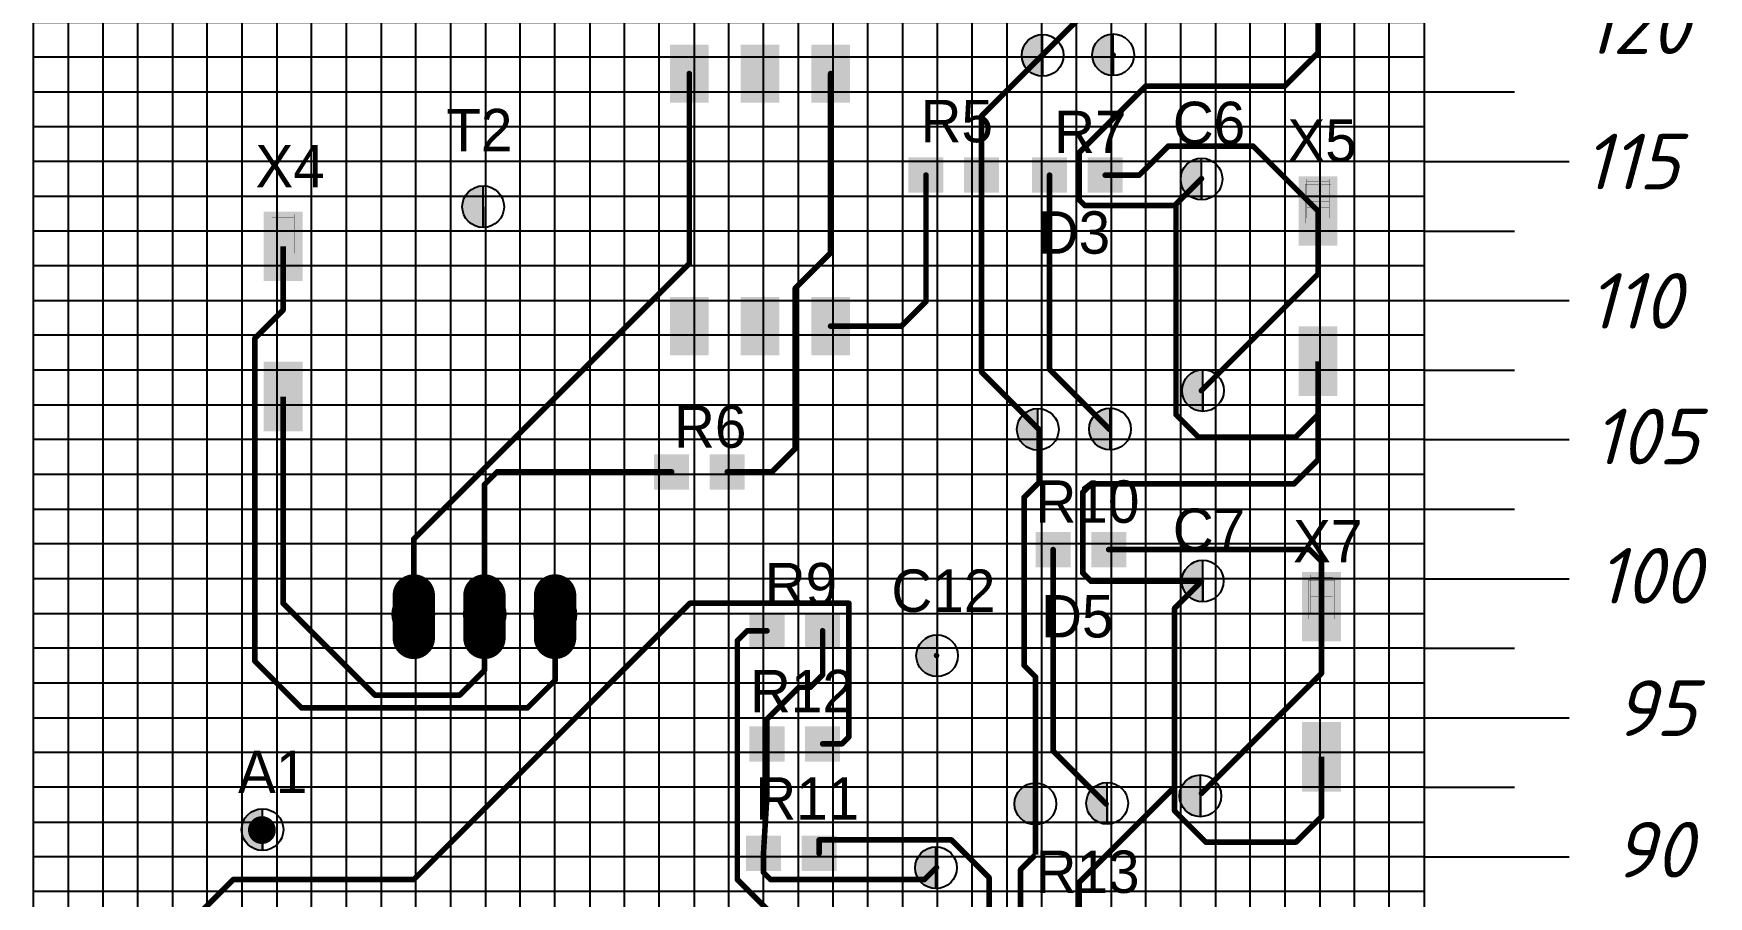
# Model space of a CAD drawing. Header units: millimetres. Extents: x 40 to 3761, y -469 to 920.
# Drawn here: x 356 to 416.2, y 164 to 195.1 of the extents above; entities that cross this region are included whole.
import ezdxf

# ---------------------------------------------------------------- set-up
doc = ezdxf.new("R2010")
doc.units = ezdxf.units.MM
for name, color, linetype in [('BottomLayer', 5, 'Continuous'), ('Mechanical4', 56, 'Continuous'), ('PDF _Текст', 7, 'Continuous'), ('TopLayer', 1, 'Continuous'), ('TopOverlay', 2, 'Continuous'), ('TopPaste', 8, 'Continuous'), ('Слой1', 7, 'Continuous')]:
    doc.layers.add(name, color=color, linetype=linetype)
doc.styles.add('PDF ISOCPEUR Italic', font='isocpeui.ttf')

# ---------------------------------------------------------------- blocks, each defined once
blk = doc.blocks.new('*U11')
for p, q in [((-1.25, -75), (-1.25, 75)), ((0, -75), (0, 75)), ((1.25, 75), (1.25, -75))]:
    blk.add_line(p, q)
blk = doc.blocks.new('*U12')
at = {"color": 0, "linetype": 'ByBlock', "lineweight": -2, "transparency": 16777216}
for p in [(0, 0), (3.75, 0), (7.5, 0), (11.25, 0), (15, 0), (18.75, 0), (22.5, 0), (26.25, 0), (30, 0), (33.75, 0), (37.5, 0), (41.25, 0), (45, 0)]:
    blk.add_blockref('*U11', p, dxfattribs=at)
blk = doc.blocks.new('*U13')
for p, q in [((-25, 1.25), (25, 1.25)), ((-25, 0), (25, 0)), ((25, -1.25), (-25, -1.25))]:
    blk.add_line(p, q)
blk = doc.blocks.new('*U14')
at = {"color": 0, "linetype": 'ByBlock', "lineweight": -2, "transparency": 16777216}
for p in [(0, -30), (0, -33.75), (0, -37.5), (0, -41.25), (0, -45), (0, -48.75), (0, -52.5), (0, -56.25), (0, -60)]:
    blk.add_blockref('*U13', p, dxfattribs=at)
blk = doc.blocks.new('*U17')
blk.add_line((0, 0.984), (0, -0.984))
blk = doc.blocks.new('*U18')
at = {"color": 0, "linetype": 'ByBlock', "lineweight": -2, "transparency": 16777216}
for p in [(10, 0), (15, 0), (20, 0), (25, 0), (30, 0), (35, 0)]:
    blk.add_blockref('*U17', p, dxfattribs=at)
blk = doc.blocks.new('*U19')
blk.add_line((1.624, 0), (-1.624, 0))
blk = doc.blocks.new('*U20')
at = {"color": 0, "linetype": 'ByBlock', "lineweight": -2, "transparency": 16777216}
for p in [(0, -7.5), (0, -10), (0, -12.5), (0, -15), (0, -17.5), (0, -20), (0, -22.5), (0, -25), (0, -27.5), (0, -30), (0, -32.5), (0, -35)]:
    blk.add_blockref('*U19', p, dxfattribs=at)

msp = doc.modelspace()

# ---------------------------------------------------------------- hatches: boundary and pattern name
h = msp.add_hatch(color=256)
h.dxf.hatch_style = 1
h.paths.add_polyline_path([(392.258, 195.034, 0.414214), (391.508, 194.284, 0.414214), (392.258, 193.534), (392.258, 194.284)])
h = msp.add_hatch(color=256)
h.dxf.hatch_style = 1
h.paths.add_polyline_path([(394.796, 195.055, 0.414214), (394.046, 194.305, 0.414214), (394.796, 193.555), (394.796, 194.305)])
h = msp.add_hatch(color=256)
h.dxf.hatch_style = 1
h.paths.add_polyline_path([(397.973, 190.587, 0.414214), (397.223, 189.837, 0.414214), (397.973, 189.087), (397.973, 189.837)])
h = msp.add_hatch(color=256)
h.dxf.hatch_style = 1
h.paths.add_polyline_path([(372.143, 189.594, 0.414214), (371.393, 188.844, 0.414214), (372.143, 188.094), (372.143, 188.844)])
h = msp.add_hatch(color=256)
h.dxf.hatch_style = 1
h.paths.add_polyline_path([(398.022, 182.984, 0.414214), (397.272, 182.234, 0.414214), (398.022, 181.484), (398.022, 182.234)])
h = msp.add_hatch(color=256)
h.dxf.hatch_style = 1
h.paths.add_polyline_path([(392.087, 181.588, 0.414214), (391.337, 180.838, 0.414214), (392.087, 180.088), (392.087, 180.838)])
h = msp.add_hatch(color=256)
h.dxf.hatch_style = 1
h.paths.add_polyline_path([(394.684, 181.6, 0.414214), (393.934, 180.85, 0.414214), (394.684, 180.1), (394.684, 180.85)])
h = msp.add_hatch(color=256)
h.dxf.hatch_style = 1
h.paths.add_polyline_path([(398.017, 176.134, 0.414214), (397.267, 175.384, 0.414214), (398.017, 174.634), (398.017, 175.384)])
h = msp.add_hatch(color=256)
h.dxf.hatch_style = 1
h.paths.add_polyline_path([(369.628, 174.941, 0.414214), (368.878, 174.191, 0.414214), (369.628, 173.441), (369.628, 174.191)])
h = msp.add_hatch(color=256)
h.dxf.hatch_style = 1
h.paths.add_polyline_path([(372.202, 174.941, 0.414214), (371.452, 174.191, 0.414214), (372.202, 173.441), (372.202, 174.191)])
h = msp.add_hatch(color=256)
h.dxf.hatch_style = 1
h.paths.add_polyline_path([(374.739, 174.928, 0.414214), (373.989, 174.178, 0.414214), (374.739, 173.428), (374.739, 174.178)])
h = msp.add_hatch(color=256)
h.dxf.hatch_style = 1
h.paths.add_polyline_path([(388.465, 173.449, 0.414214), (387.715, 172.699, 0.414214), (388.465, 171.949), (388.465, 172.699)])
h = msp.add_hatch(color=256)
h.dxf.hatch_style = 1
h.paths.add_polyline_path([(392, 168.125, 0.414214), (391.25, 167.375, 0.414214), (392, 166.625), (392, 167.375)])
h = msp.add_hatch(color=256)
h.dxf.hatch_style = 1
h.paths.add_polyline_path([(394.58, 168.145, 0.414214), (393.83, 167.395, 0.414214), (394.58, 166.645), (394.58, 167.395)])
h = msp.add_hatch(color=256)
h.dxf.hatch_style = 1
h.paths.add_polyline_path([(397.931, 168.414, 0.414214), (397.181, 167.664, 0.414214), (397.931, 166.914), (397.931, 167.664)])
h = msp.add_hatch(color=256)
h.dxf.hatch_style = 1
h.paths.add_polyline_path([(364.209, 167.199, 0.414214), (363.459, 166.449, 0.414214), (364.209, 165.699), (364.209, 166.449)])
h = msp.add_hatch(color=256)
h.dxf.hatch_style = 1
h.paths.add_polyline_path([(388.424, 165.828, 0.414214), (387.674, 165.078, 0.414214), (388.424, 164.328), (388.424, 165.078)])

# ---------------------------------------------------------------- linework, layer by layer
for p, q in [((355.975, 75.47), (355.975, 225.47)), ((405.975, 224.22), (405.975, 75.47))]:
    msp.add_line(p, q)
at = {"layer": 'BottomLayer', "const_width": 0.1}
for points in [[(392.305, 194.297, -1), (392.205, 194.297, -1)], [(394.845, 194.297, -1), (394.745, 194.297, -1)], [(398.02, 175.374, -1), (397.92, 175.374, -1)], [(388.495, 172.707, -1), (388.395, 172.707, -1)], [(392.051, 167.373, -1), (391.951, 167.373, -1)], [(388.495, 165.087, -1), (388.395, 165.087, -1)], [(388.495, 165.087, -1), (388.395, 165.087, -1)]]:
    msp.add_lwpolyline(points, format="xyb", close=True, dxfattribs=at)
at = {"layer": 'Mechanical4', "const_width": 0.01}
for points in [[(401.761, 188.44), (401.761, 189.84)], [(401.761, 188.44), (401.761, 189.84)], [(402.561, 189.74), (401.761, 189.74)], [(402.561, 189.74), (401.761, 189.74)], [(402.561, 188.44), (402.561, 189.84)], [(402.561, 188.44), (402.561, 189.84)], [(402.627, 189.64), (401.694, 189.64)], [(401.694, 188.24), (401.694, 189.64)], [(402.627, 189.64), (401.694, 189.64)], [(401.694, 188.24), (401.694, 189.64)], [(402.627, 188.24), (402.627, 189.64)], [(402.627, 188.24), (402.627, 189.64)], [(364.55, 187.17), (364.55, 188.57)], [(364.55, 187.17), (364.55, 188.57)], [(365.35, 187.17), (365.35, 188.57)], [(365.35, 187.17), (365.35, 188.57)], [(402.561, 189.04), (401.761, 189.04)], [(402.561, 189.04), (401.761, 189.04)], [(402.561, 188.832), (401.761, 188.832)], [(402.561, 188.832), (401.761, 188.832)], [(365.35, 188.47), (364.55, 188.47)], [(365.35, 188.47), (364.55, 188.47)], [(402.754, 175.416), (401.821, 175.416)], [(401.821, 174.016), (401.821, 175.416)], [(402.754, 175.416), (401.821, 175.416)], [(401.821, 174.016), (401.821, 175.416)], [(401.888, 174.216), (401.888, 175.616)], [(401.888, 174.216), (401.888, 175.616)], [(402.688, 175.516), (401.888, 175.516)], [(402.688, 175.516), (401.888, 175.516)], [(402.688, 174.216), (402.688, 175.616)], [(402.688, 174.216), (402.688, 175.616)], [(402.754, 174.016), (402.754, 175.416)], [(402.754, 174.016), (402.754, 175.416)], [(402.688, 174.816), (401.888, 174.816)], [(402.688, 174.816), (401.888, 174.816)], [(402.688, 174.608), (401.888, 174.608)], [(402.688, 174.608), (401.888, 174.608)]]:
    msp.add_lwpolyline(points, dxfattribs=at)
at = {"layer": 'Mechanical4', "const_width": 0.005}
for points in [[(401.763, 189.84, -1), (401.758, 189.84, -1)], [(401.763, 189.84, -1), (401.758, 189.84, -1)], [(401.763, 189.74, -1), (401.758, 189.74, -1)], [(401.763, 189.74, -1), (401.758, 189.74, -1)], [(402.563, 189.84, -1), (402.558, 189.84, -1)], [(402.563, 189.84, -1), (402.558, 189.84, -1)], [(402.563, 189.74, -1), (402.558, 189.74, -1)], [(402.563, 189.74, -1), (402.558, 189.74, -1)], [(401.697, 189.64, -1), (401.692, 189.64, -1)], [(401.697, 189.64, -1), (401.692, 189.64, -1)], [(401.697, 189.64, -1), (401.692, 189.64, -1)], [(401.697, 189.64, -1), (401.692, 189.64, -1)], [(402.63, 189.64, -1), (402.625, 189.64, -1)], [(402.63, 189.64, -1), (402.625, 189.64, -1)], [(402.63, 189.64, -1), (402.625, 189.64, -1)], [(402.63, 189.64, -1), (402.625, 189.64, -1)], [(364.552, 188.57, -1), (364.547, 188.57, -1)], [(364.552, 188.57, -1), (364.547, 188.57, -1)], [(365.352, 188.57, -1), (365.347, 188.57, -1)], [(365.352, 188.57, -1), (365.347, 188.57, -1)], [(401.763, 189.04, -1), (401.758, 189.04, -1)], [(401.763, 189.04, -1), (401.758, 189.04, -1)], [(401.763, 188.832, -1), (401.758, 188.832, -1)], [(401.763, 188.832, -1), (401.758, 188.832, -1)], [(402.563, 189.04, -1), (402.558, 189.04, -1)], [(402.563, 189.04, -1), (402.558, 189.04, -1)], [(402.563, 188.832, -1), (402.558, 188.832, -1)], [(402.563, 188.832, -1), (402.558, 188.832, -1)], [(364.552, 188.47, -1), (364.547, 188.47, -1)], [(364.552, 188.47, -1), (364.547, 188.47, -1)], [(365.352, 188.47, -1), (365.347, 188.47, -1)], [(365.352, 188.47, -1), (365.347, 188.47, -1)], [(401.824, 175.416, -1), (401.819, 175.416, -1)], [(401.824, 175.416, -1), (401.819, 175.416, -1)], [(401.824, 175.416, -1), (401.819, 175.416, -1)], [(401.824, 175.416, -1), (401.819, 175.416, -1)], [(401.89, 175.616, -1), (401.885, 175.616, -1)], [(401.89, 175.616, -1), (401.885, 175.616, -1)], [(401.89, 175.516, -1), (401.885, 175.516, -1)], [(401.89, 175.516, -1), (401.885, 175.516, -1)], [(402.69, 175.616, -1), (402.685, 175.616, -1)], [(402.69, 175.616, -1), (402.685, 175.616, -1)], [(402.69, 175.516, -1), (402.685, 175.516, -1)], [(402.69, 175.516, -1), (402.685, 175.516, -1)], [(402.757, 175.416, -1), (402.752, 175.416, -1)], [(402.757, 175.416, -1), (402.752, 175.416, -1)], [(402.757, 175.416, -1), (402.752, 175.416, -1)], [(402.757, 175.416, -1), (402.752, 175.416, -1)], [(401.89, 174.816, -1), (401.885, 174.816, -1)], [(401.89, 174.816, -1), (401.885, 174.816, -1)], [(402.69, 174.816, -1), (402.685, 174.816, -1)], [(402.69, 174.816, -1), (402.685, 174.816, -1)], [(401.89, 174.608, -1), (401.885, 174.608, -1)], [(401.89, 174.608, -1), (401.885, 174.608, -1)], [(402.69, 174.608, -1), (402.685, 174.608, -1)], [(402.69, 174.608, -1), (402.685, 174.608, -1)]]:
    msp.add_lwpolyline(points, format="xyb", close=True, dxfattribs=at)
at = {"layer": 'Mechanical4'}
msp.add_lwpolyline([(375.237, 189.09, -1), (375.237, 189.09, -1)], format="xyb", close=True, dxfattribs=at)
msp.add_lwpolyline([(375.237, 189.09, -1), (375.237, 189.09, -1)], format="xyb", close=True, dxfattribs=at)
msp.add_lwpolyline([(375.237, 189.09, -1), (375.237, 189.09, -1)], format="xyb", close=True, dxfattribs=at)
msp.add_lwpolyline([(375.237, 189.09, -1), (375.237, 189.09, -1)], format="xyb", close=True, dxfattribs=at)
at = {"layer": 'TopLayer'}
for points, const_width in [([(393.677, 195.719), (392.255, 194.297)], 0.2), ([(402.161, 194.373), (402.161, 195.999)], 0.2), ([(392.255, 194.297), (390.064, 192.106)], 0.2), ([(402.161, 194.373), (400.967, 193.179)], 0.2), ([(379.555, 186.804), (379.555, 193.63)], 0.2), ([(384.635, 187.185), (384.635, 193.63)], 0.2), ([(395.963, 193.179), (393.575, 190.792)], 0.2), ([(400.967, 193.179), (395.963, 193.179)], 0.2), ([(390.064, 189.979), (390.064, 192.106)], 0.2), ([(396.776, 191.02), (395.734, 189.979)], 0.2), ([(399.83, 191.02), (396.776, 191.02)], 0.2), ([(402.161, 188.69), (399.83, 191.02)], 0.2), ([(393.575, 189.09), (393.575, 190.792)], 0.2), ([(388.064, 185.432), (388.064, 189.979)], 0.2), ([(390.064, 182.899), (390.064, 189.979)], 0.2), ([(392.509, 182.994), (392.509, 189.979)], 0.2), ([(395.734, 189.979), (394.509, 189.979)], 0.2), ([(397.97, 189.852), (397.055, 188.938)], 0.2), ([(393.779, 188.887), (393.575, 189.09)], 0.2), ([(397.004, 188.887), (393.779, 188.887)], 0.2), ([(397.055, 188.938), (397.004, 188.887)], 0.2), ([(397.055, 181.368), (397.055, 188.938)], 0.2), ([(402.161, 186.423), (402.161, 188.69)], 0.2), ([(364.95, 185.128), (364.95, 187.42)], 0.2), ([(379.555, 186.804), (369.649, 176.898)], 0.2), ([(384.635, 187.185), (383.365, 185.915)], 0.2), ([(402.161, 186.423), (397.97, 182.232)], 0.2), ([(383.365, 180.149), (383.365, 185.915)], 0.2), ([(388.064, 185.432), (387.181, 184.55)], 0.2), ([(364.95, 185.128), (363.934, 184.112)], 0.2), ([(387.181, 184.55), (384.635, 184.55)], 0.2), ([(363.934, 172.504), (363.934, 184.112)], 0.2), ([(394.668, 180.835), (392.509, 182.994)], 0.2), ([(402.161, 181.368), (402.161, 183.29)], 0.2), ([(392.128, 180.835), (390.064, 182.899)], 0.2), ([(364.95, 174.587), (364.95, 182.02)], 0.2), ([(397.868, 180.556), (397.055, 181.368)], 0.2), ([(402.161, 181.368), (401.348, 180.556)], 0.2), ([(402.161, 179.743), (402.161, 181.368)], 0.2), ([(392.128, 178.93), (392.128, 180.835)], 0.2), ([(383.365, 180.149), (382.526, 179.311)], 0.2), ([(401.348, 180.556), (397.868, 180.556)], 0.2), ([(402.161, 179.743), (401.297, 178.879)], 0.2), ([(372.646, 179.311), (372.189, 178.854)], 0.2), ([(372.189, 174.104), (372.189, 178.854)], 0.2), ([(378.92, 179.311), (372.646, 179.311)], 0.2), ([(382.526, 179.311), (380.92, 179.311)], 0.2), ([(392.128, 178.93), (391.594, 178.397)], 0.2), ([(394.007, 178.879), (393.702, 178.574)], 0.2), ([(401.297, 178.879), (394.007, 178.879)], 0.2), ([(391.594, 172.351), (391.594, 178.397)], 0.2), ([(393.702, 175.679), (393.702, 178.574)], 0.2), ([(369.649, 174.104), (369.649, 176.898)], 0.2), ([(392.636, 169.278), (392.636, 176.517)], 0.2), ([(401.856, 176.517), (394.636, 176.517)], 0.2), ([(402.288, 176.085), (401.856, 176.517)], 0.2), ([(402.288, 174.466), (402.288, 176.085)], 0.2), ([(369.649, 174.866), (369.649, 173.342)], 1.524), ([(372.189, 174.866), (372.189, 173.342)], 1.524), ([(374.729, 174.866), (374.729, 173.342)], 1.524), ([(394.007, 175.374), (393.702, 175.679)], 0.2), ([(397.97, 175.374), (394.007, 175.374)], 0.2), ([(397.97, 175.374), (397.004, 174.409)], 0.2), ([(368.252, 171.285), (364.95, 174.587)], 0.2), ([(379.58, 174.587), (369.649, 164.655)], 0.2), ([(385.295, 174.587), (379.58, 174.587)], 0.2), ([(385.295, 169.786), (385.295, 174.587)], 0.2), ([(372.189, 172.174), (372.189, 174.104)], 0.2), ([(374.729, 171.818), (374.729, 174.104)], 0.2), ([(397.004, 167.983), (397.004, 174.409)], 0.2), ([(402.288, 172.072), (402.288, 174.466)], 0.2), ([(381.637, 173.596), (381.282, 173.24)], 0.2), ([(382.349, 173.596), (381.637, 173.596)], 0.2), ([(384.349, 172.015), (384.349, 173.596)], 0.2), ([(381.282, 164.655), (381.282, 173.24)], 0.2), ([(365.61, 170.827), (363.934, 172.504)], 0.2), ([(372.189, 172.174), (371.3, 171.285)], 0.2), ([(392.001, 171.945), (391.594, 172.351)], 0.2), ([(374.729, 171.818), (373.738, 170.827)], 0.2), ([(383.492, 171.564), (382.349, 170.421)], 0.2), ([(383.898, 171.564), (383.492, 171.564)], 0.2), ([(384.349, 172.015), (383.898, 171.564)], 0.2), ([(392.001, 167.373), (392.001, 171.945)], 0.2), ([(402.288, 172.072), (397.97, 167.754)], 0.2), ([(371.3, 171.285), (368.252, 171.285)], 0.2), ([(373.738, 170.827), (365.61, 170.827)], 0.2), ([(382.349, 169.532), (382.349, 170.421)], 0.2), ([(385.295, 169.786), (385.041, 169.532)], 0.2), ([(382.349, 167.703), (382.349, 169.532)], 0.2), ([(385.041, 169.532), (384.349, 169.532)], 0.2), ([(394.541, 167.373), (392.636, 169.278)], 0.2), ([(402.288, 166.916), (402.288, 169.066)], 0.2), ([(397.004, 167.983), (393.575, 164.554)], 0.2), ([(397.004, 167.119), (397.004, 167.983)], 0.2), ([(382.349, 167.703), (382.222, 165.595)], 0.2), ([(392.001, 165.544), (392.001, 167.373)], 0.2), ([(398.122, 166.001), (397.004, 167.119)], 0.2), ([(402.288, 166.916), (401.373, 166.001)], 0.2), ([(382.222, 164.909), (382.222, 165.595)], 0.2), ([(388.978, 166.078), (384.222, 166.078)], 0.2), ([(384.222, 165.595), (384.222, 166.078)], 0.2), ([(390.334, 164.722), (388.978, 166.078)], 0.2), ([(392.001, 165.544), (391.467, 165.011)], 0.2), ([(401.373, 166.001), (398.122, 166.001)], 0.2), ([(388.445, 165.087), (388.013, 164.655)], 0.2), ([(391.467, 158.102), (391.467, 165.011)], 0.2), ([(363.161, 164.655), (361.688, 163.182)], 0.2), ([(369.649, 164.655), (363.161, 164.655)], 0.2), ([(385.676, 160.261), (381.282, 164.655)], 0.2), ([(382.476, 164.655), (382.222, 164.909)], 0.2), ([(388.013, 164.655), (382.476, 164.655)], 0.2), ([(390.334, 152.514), (390.334, 164.722)], 0.2), ([(393.575, 162.268), (393.575, 164.554)], 0.2)]:
    msp.add_lwpolyline(points, dxfattribs=dict(at, const_width=const_width))
for points, const_width in [([(392.305, 194.297, -1), (392.205, 194.297, -1)], 0.1), ([(392.305, 194.297, -1), (392.205, 194.297, -1)], 0.1), ([(402.211, 194.373, -1), (402.111, 194.373, -1)], 0.1), ([(402.211, 194.373, -1), (402.111, 194.373, -1)], 0.1), ([(379.605, 193.63, -1), (379.505, 193.63, -1)], 0.1), ([(384.685, 193.63, -1), (384.585, 193.63, -1)], 0.1), ([(396.013, 193.179, -1), (395.913, 193.179, -1)], 0.1), ([(396.013, 193.179, -1), (395.913, 193.179, -1)], 0.1), ([(401.017, 193.179, -1), (400.917, 193.179, -1)], 0.1), ([(401.017, 193.179, -1), (400.917, 193.179, -1)], 0.1), ([(390.114, 192.106, -1), (390.014, 192.106, -1)], 0.1), ([(390.114, 192.106, -1), (390.014, 192.106, -1)], 0.1), ([(396.826, 191.02, -1), (396.726, 191.02, -1)], 0.1), ([(396.826, 191.02, -1), (396.726, 191.02, -1)], 0.1), ([(399.88, 191.02, -1), (399.78, 191.02, -1)], 0.1), ([(399.88, 191.02, -1), (399.78, 191.02, -1)], 0.1), ([(393.625, 190.792, -1), (393.525, 190.792, -1)], 0.1), ([(393.625, 190.792, -1), (393.525, 190.792, -1)], 0.1), ([(388.114, 189.979, -1), (388.014, 189.979, -1)], 0.1), ([(390.114, 189.979, -1), (390.014, 189.979, -1)], 0.1), ([(390.114, 189.979, -1), (390.014, 189.979, -1)], 0.1), ([(392.559, 189.979, -1), (392.459, 189.979, -1)], 0.1), ([(394.559, 189.979, -1), (394.459, 189.979, -1)], 0.1), ([(395.784, 189.979, -1), (395.684, 189.979, -1)], 0.1), ([(395.784, 189.979, -1), (395.684, 189.979, -1)], 0.1), ([(398.02, 189.852, -1), (397.92, 189.852, -1)], 0.1), ([(393.625, 189.09, -1), (393.525, 189.09, -1)], 0.1), ([(393.625, 189.09, -1), (393.525, 189.09, -1)], 0.1), ([(393.829, 188.887, -1), (393.729, 188.887, -1)], 0.1), ([(393.829, 188.887, -1), (393.729, 188.887, -1)], 0.1), ([(397.054, 188.887, -1), (396.954, 188.887, -1)], 0.1), ([(397.054, 188.887, -1), (396.954, 188.887, -1)], 0.1), ([(397.105, 188.938, -1), (397.005, 188.938, -1)], 0.1), ([(397.105, 188.938, -1), (397.005, 188.938, -1)], 0.1), ([(397.105, 188.938, -1), (397.005, 188.938, -1)], 0.1), ([(402.211, 188.69, -1), (402.111, 188.69, -1)], 0.1), ([(402.211, 188.69, -1), (402.111, 188.69, -1)], 0.1), ([(379.605, 186.804, -1), (379.505, 186.804, -1)], 0.1), ([(379.605, 186.804, -1), (379.505, 186.804, -1)], 0.1), ([(384.685, 187.185, -1), (384.585, 187.185, -1)], 0.1), ([(384.685, 187.185, -1), (384.585, 187.185, -1)], 0.1), ([(402.211, 186.423, -1), (402.111, 186.423, -1)], 0.1), ([(402.211, 186.423, -1), (402.111, 186.423, -1)], 0.1), ([(383.415, 185.915, -1), (383.315, 185.915, -1)], 0.1), ([(383.415, 185.915, -1), (383.315, 185.915, -1)], 0.1), ([(388.114, 185.432, -1), (388.014, 185.432, -1)], 0.1), ([(388.114, 185.432, -1), (388.014, 185.432, -1)], 0.1), ([(365, 185.128, -1), (364.9, 185.128, -1)], 0.1), ([(365, 185.128, -1), (364.9, 185.128, -1)], 0.1), ([(384.685, 184.55, -1), (384.585, 184.55, -1)], 0.1), ([(387.231, 184.55, -1), (387.131, 184.55, -1)], 0.1), ([(387.231, 184.55, -1), (387.131, 184.55, -1)], 0.1), ([(363.984, 184.112, -1), (363.884, 184.112, -1)], 0.1), ([(363.984, 184.112, -1), (363.884, 184.112, -1)], 0.1), ([(392.559, 182.994, -1), (392.459, 182.994, -1)], 0.1), ([(392.559, 182.994, -1), (392.459, 182.994, -1)], 0.1), ([(390.114, 182.899, -1), (390.014, 182.899, -1)], 0.1), ([(390.114, 182.899, -1), (390.014, 182.899, -1)], 0.1), ([(398.02, 182.232, -1), (397.92, 182.232, -1)], 0.1), ([(397.105, 181.368, -1), (397.005, 181.368, -1)], 0.1), ([(397.105, 181.368, -1), (397.005, 181.368, -1)], 0.1), ([(402.211, 181.368, -1), (402.111, 181.368, -1)], 0.1), ([(402.211, 181.368, -1), (402.111, 181.368, -1)], 0.1), ([(402.211, 181.368, -1), (402.111, 181.368, -1)], 0.1), ([(392.178, 180.835, -1), (392.078, 180.835, -1)], 0.1), ([(392.178, 180.835, -1), (392.078, 180.835, -1)], 0.1), ([(394.718, 180.835, -1), (394.618, 180.835, -1)], 0.1), ([(383.415, 180.149, -1), (383.315, 180.149, -1)], 0.1), ([(383.415, 180.149, -1), (383.315, 180.149, -1)], 0.1), ([(397.918, 180.556, -1), (397.818, 180.556, -1)], 0.1), ([(397.918, 180.556, -1), (397.818, 180.556, -1)], 0.1), ([(401.398, 180.556, -1), (401.298, 180.556, -1)], 0.1), ([(401.398, 180.556, -1), (401.298, 180.556, -1)], 0.1), ([(402.211, 179.743, -1), (402.111, 179.743, -1)], 0.1), ([(402.211, 179.743, -1), (402.111, 179.743, -1)], 0.1), ([(372.239, 178.854, -1), (372.139, 178.854, -1)], 0.1), ([(372.239, 178.854, -1), (372.139, 178.854, -1)], 0.1), ([(372.696, 179.311, -1), (372.596, 179.311, -1)], 0.1), ([(372.696, 179.311, -1), (372.596, 179.311, -1)], 0.1), ([(378.97, 179.311, -1), (378.87, 179.311, -1)], 0.1), ([(380.97, 179.311, -1), (380.87, 179.311, -1)], 0.1), ([(382.576, 179.311, -1), (382.476, 179.311, -1)], 0.1), ([(382.576, 179.311, -1), (382.476, 179.311, -1)], 0.1), ([(392.178, 178.93, -1), (392.078, 178.93, -1)], 0.1), ([(392.178, 178.93, -1), (392.078, 178.93, -1)], 0.1), ([(394.057, 178.879, -1), (393.957, 178.879, -1)], 0.1), ([(394.057, 178.879, -1), (393.957, 178.879, -1)], 0.1), ([(401.347, 178.879, -1), (401.247, 178.879, -1)], 0.1), ([(401.347, 178.879, -1), (401.247, 178.879, -1)], 0.1), ([(391.644, 178.397, -1), (391.544, 178.397, -1)], 0.1), ([(391.644, 178.397, -1), (391.544, 178.397, -1)], 0.1), ([(393.752, 178.574, -1), (393.652, 178.574, -1)], 0.1), ([(393.752, 178.574, -1), (393.652, 178.574, -1)], 0.1), ([(369.699, 176.898, -1), (369.599, 176.898, -1)], 0.1), ([(369.699, 176.898, -1), (369.599, 176.898, -1)], 0.1), ([(392.686, 176.517, -1), (392.586, 176.517, -1)], 0.1), ([(394.686, 176.517, -1), (394.586, 176.517, -1)], 0.1), ([(401.906, 176.517, -1), (401.806, 176.517, -1)], 0.1), ([(401.906, 176.517, -1), (401.806, 176.517, -1)], 0.1), ([(402.338, 176.085, -1), (402.238, 176.085, -1)], 0.1), ([(402.338, 176.085, -1), (402.238, 176.085, -1)], 0.1), ([(370.03, 174.866, -1), (369.268, 174.866, -1)], 0.762), ([(372.57, 174.866, -1), (371.808, 174.866, -1)], 0.762), ([(375.11, 174.866, -1), (374.348, 174.866, -1)], 0.762), ([(393.752, 175.679, -1), (393.652, 175.679, -1)], 0.1), ([(393.752, 175.679, -1), (393.652, 175.679, -1)], 0.1), ([(394.057, 175.374, -1), (393.957, 175.374, -1)], 0.1), ([(394.057, 175.374, -1), (393.957, 175.374, -1)], 0.1), ([(398.02, 175.374, -1), (397.92, 175.374, -1)], 0.1), ([(398.02, 175.374, -1), (397.92, 175.374, -1)], 0.1), ([(365, 174.587, -1), (364.9, 174.587, -1)], 0.1), ([(365, 174.587, -1), (364.9, 174.587, -1)], 0.1), ([(379.63, 174.587, -1), (379.53, 174.587, -1)], 0.1), ([(379.63, 174.587, -1), (379.53, 174.587, -1)], 0.1), ([(385.345, 174.587, -1), (385.245, 174.587, -1)], 0.1), ([(385.345, 174.587, -1), (385.245, 174.587, -1)], 0.1), ([(370.03, 173.342, -1), (369.268, 173.342, -1)], 0.762), ([(372.57, 173.342, -1), (371.808, 173.342, -1)], 0.762), ([(375.11, 173.342, -1), (374.348, 173.342, -1)], 0.762), ([(397.054, 174.409, -1), (396.954, 174.409, -1)], 0.1), ([(397.054, 174.409, -1), (396.954, 174.409, -1)], 0.1), ([(402.338, 174.466, -1), (402.238, 174.466, -1)], 0.1), ([(402.338, 174.466, -1), (402.238, 174.466, -1)], 0.1), ([(381.687, 173.596, -1), (381.587, 173.596, -1)], 0.1), ([(381.687, 173.596, -1), (381.587, 173.596, -1)], 0.1), ([(382.399, 173.596, -1), (382.299, 173.596, -1)], 0.1), ([(384.399, 173.596, -1), (384.299, 173.596, -1)], 0.1), ([(381.332, 173.24, -1), (381.232, 173.24, -1)], 0.1), ([(381.332, 173.24, -1), (381.232, 173.24, -1)], 0.1), ([(363.984, 172.504, -1), (363.884, 172.504, -1)], 0.1), ([(363.984, 172.504, -1), (363.884, 172.504, -1)], 0.1), ([(372.239, 172.174, -1), (372.139, 172.174, -1)], 0.1), ([(372.239, 172.174, -1), (372.139, 172.174, -1)], 0.1), ([(391.644, 172.351, -1), (391.544, 172.351, -1)], 0.1), ([(391.644, 172.351, -1), (391.544, 172.351, -1)], 0.1), ([(374.779, 171.818, -1), (374.679, 171.818, -1)], 0.1), ([(374.779, 171.818, -1), (374.679, 171.818, -1)], 0.1), ([(383.542, 171.564, -1), (383.442, 171.564, -1)], 0.1), ([(383.542, 171.564, -1), (383.442, 171.564, -1)], 0.1), ([(383.948, 171.564, -1), (383.848, 171.564, -1)], 0.1), ([(383.948, 171.564, -1), (383.848, 171.564, -1)], 0.1), ([(384.399, 172.015, -1), (384.299, 172.015, -1)], 0.1), ([(384.399, 172.015, -1), (384.299, 172.015, -1)], 0.1), ([(392.051, 171.945, -1), (391.951, 171.945, -1)], 0.1), ([(392.051, 171.945, -1), (391.951, 171.945, -1)], 0.1), ([(402.338, 172.072, -1), (402.238, 172.072, -1)], 0.1), ([(402.338, 172.072, -1), (402.238, 172.072, -1)], 0.1), ([(368.302, 171.285, -1), (368.202, 171.285, -1)], 0.1), ([(368.302, 171.285, -1), (368.202, 171.285, -1)], 0.1), ([(371.35, 171.285, -1), (371.25, 171.285, -1)], 0.1), ([(371.35, 171.285, -1), (371.25, 171.285, -1)], 0.1), ([(365.66, 170.827, -1), (365.56, 170.827, -1)], 0.1), ([(365.66, 170.827, -1), (365.56, 170.827, -1)], 0.1), ([(373.788, 170.827, -1), (373.688, 170.827, -1)], 0.1), ([(373.788, 170.827, -1), (373.688, 170.827, -1)], 0.1), ([(382.399, 170.421, -1), (382.299, 170.421, -1)], 0.1), ([(382.399, 170.421, -1), (382.299, 170.421, -1)], 0.1), ([(385.345, 169.786, -1), (385.245, 169.786, -1)], 0.1), ([(385.345, 169.786, -1), (385.245, 169.786, -1)], 0.1), ([(382.399, 169.532, -1), (382.299, 169.532, -1)], 0.1), ([(382.399, 169.532, -1), (382.299, 169.532, -1)], 0.1), ([(384.399, 169.532, -1), (384.299, 169.532, -1)], 0.1), ([(385.091, 169.532, -1), (384.991, 169.532, -1)], 0.1), ([(385.091, 169.532, -1), (384.991, 169.532, -1)], 0.1), ([(392.686, 169.278, -1), (392.586, 169.278, -1)], 0.1), ([(392.686, 169.278, -1), (392.586, 169.278, -1)], 0.1), ([(397.054, 167.983, -1), (396.954, 167.983, -1)], 0.1), ([(397.054, 167.983, -1), (396.954, 167.983, -1)], 0.1), ([(397.054, 167.983, -1), (396.954, 167.983, -1)], 0.1), ([(382.399, 167.703, -1), (382.299, 167.703, -1)], 0.1), ([(382.399, 167.703, -1), (382.299, 167.703, -1)], 0.1), ([(392.051, 167.373, -1), (391.951, 167.373, -1)], 0.1), ([(392.051, 167.373, -1), (391.951, 167.373, -1)], 0.1), ([(394.591, 167.373, -1), (394.491, 167.373, -1)], 0.1), ([(398.02, 167.754, -1), (397.92, 167.754, -1)], 0.1), ([(364.438, 166.432, -1), (363.938, 166.432, -1)], 0.5), ([(397.054, 167.119, -1), (396.954, 167.119, -1)], 0.1), ([(397.054, 167.119, -1), (396.954, 167.119, -1)], 0.1), ([(402.338, 166.916, -1), (402.238, 166.916, -1)], 0.1), ([(402.338, 166.916, -1), (402.238, 166.916, -1)], 0.1), ([(382.272, 165.595, -1), (382.172, 165.595, -1)], 0.1), ([(382.272, 165.595, -1), (382.172, 165.595, -1)], 0.1), ([(384.272, 166.078, -1), (384.172, 166.078, -1)], 0.1), ([(384.272, 166.078, -1), (384.172, 166.078, -1)], 0.1), ([(384.272, 165.595, -1), (384.172, 165.595, -1)], 0.1), ([(389.028, 166.078, -1), (388.928, 166.078, -1)], 0.1), ([(389.028, 166.078, -1), (388.928, 166.078, -1)], 0.1), ([(398.172, 166.001, -1), (398.072, 166.001, -1)], 0.1), ([(398.172, 166.001, -1), (398.072, 166.001, -1)], 0.1), ([(401.423, 166.001, -1), (401.323, 166.001, -1)], 0.1), ([(401.423, 166.001, -1), (401.323, 166.001, -1)], 0.1), ([(388.495, 165.087, -1), (388.395, 165.087, -1)], 0.1), ([(391.517, 165.011, -1), (391.417, 165.011, -1)], 0.1), ([(391.517, 165.011, -1), (391.417, 165.011, -1)], 0.1), ([(363.211, 164.655, -1), (363.111, 164.655, -1)], 0.1), ([(363.211, 164.655, -1), (363.111, 164.655, -1)], 0.1), ([(369.699, 164.655, -1), (369.599, 164.655, -1)], 0.1), ([(369.699, 164.655, -1), (369.599, 164.655, -1)], 0.1), ([(381.332, 164.655, -1), (381.232, 164.655, -1)], 0.1), ([(381.332, 164.655, -1), (381.232, 164.655, -1)], 0.1), ([(382.272, 164.909, -1), (382.172, 164.909, -1)], 0.1), ([(382.272, 164.909, -1), (382.172, 164.909, -1)], 0.1), ([(382.526, 164.655, -1), (382.426, 164.655, -1)], 0.1), ([(382.526, 164.655, -1), (382.426, 164.655, -1)], 0.1), ([(388.063, 164.655, -1), (387.963, 164.655, -1)], 0.1), ([(388.063, 164.655, -1), (387.963, 164.655, -1)], 0.1), ([(390.384, 164.722, -1), (390.284, 164.722, -1)], 0.1), ([(390.384, 164.722, -1), (390.284, 164.722, -1)], 0.1), ([(393.625, 164.554, -1), (393.525, 164.554, -1)], 0.1), ([(393.625, 164.554, -1), (393.525, 164.554, -1)], 0.1)]:
    msp.add_lwpolyline(points, format="xyb", close=True, dxfattribs=dict(at, const_width=const_width))
for points in [[(378.86, 192.585), (378.86, 194.675), (380.25, 192.585), (380.25, 194.675)], [(381.4, 192.585), (381.4, 194.675), (382.79, 192.585), (382.79, 194.675)], [(383.94, 192.585), (383.94, 194.675), (385.33, 192.585), (385.33, 194.675)], [(388.694, 189.344), (387.434, 189.344), (388.694, 190.614), (387.434, 190.614)], [(390.694, 189.344), (389.434, 189.344), (390.694, 190.614), (389.434, 190.614)], [(393.139, 189.344), (391.879, 189.344), (393.139, 190.614), (391.879, 190.614)], [(395.139, 189.344), (393.879, 189.344), (395.139, 190.614), (393.879, 190.614)], [(401.461, 187.44), (401.461, 189.94), (402.861, 187.44), (402.861, 189.94)], [(364.25, 186.17), (364.25, 188.67), (365.65, 186.17), (365.65, 188.67)], [(378.86, 183.505), (378.86, 185.595), (380.25, 183.505), (380.25, 185.595)], [(381.4, 183.505), (381.4, 185.595), (382.79, 183.505), (382.79, 185.595)], [(383.94, 183.505), (383.94, 185.595), (385.33, 183.505), (385.33, 185.595)], [(401.461, 182.04), (401.461, 184.54), (402.861, 182.04), (402.861, 184.54)], [(364.25, 180.77), (364.25, 183.27), (365.65, 180.77), (365.65, 183.27)], [(379.55, 178.676), (378.29, 178.676), (379.55, 179.946), (378.29, 179.946)], [(381.55, 178.676), (380.29, 178.676), (381.55, 179.946), (380.29, 179.946)], [(393.266, 175.882), (392.006, 175.882), (393.266, 177.152), (392.006, 177.152)], [(395.266, 175.882), (394.006, 175.882), (395.266, 177.152), (394.006, 177.152)], [(401.588, 173.216), (401.588, 175.716), (402.988, 173.216), (402.988, 175.716)], [(382.979, 172.961), (381.719, 172.961), (382.979, 174.231), (381.719, 174.231)], [(384.979, 172.961), (383.719, 172.961), (384.979, 174.231), (383.719, 174.231)], [(382.979, 168.897), (381.719, 168.897), (382.979, 170.167), (381.719, 170.167)], [(384.979, 168.897), (383.719, 168.897), (384.979, 170.167), (383.719, 170.167)], [(401.588, 167.816), (401.588, 170.316), (402.988, 167.816), (402.988, 170.316)], [(382.852, 164.96), (381.592, 164.96), (382.852, 166.23), (381.592, 166.23)], [(384.852, 164.96), (383.592, 164.96), (384.852, 166.23), (383.592, 166.23)]]:
    msp.add_solid(points, dxfattribs=at)
at = {"layer": 'TopPaste'}
for points in [[(378.86, 192.585), (378.86, 194.675), (380.25, 192.585), (380.25, 194.675)], [(381.4, 192.585), (381.4, 194.675), (382.79, 192.585), (382.79, 194.675)], [(383.94, 192.585), (383.94, 194.675), (385.33, 192.585), (385.33, 194.675)], [(388.694, 189.344), (387.434, 189.344), (388.694, 190.614), (387.434, 190.614)], [(390.694, 189.344), (389.434, 189.344), (390.694, 190.614), (389.434, 190.614)], [(393.139, 189.344), (391.879, 189.344), (393.139, 190.614), (391.879, 190.614)], [(395.139, 189.344), (393.879, 189.344), (395.139, 190.614), (393.879, 190.614)], [(401.461, 187.44), (401.461, 189.94), (402.861, 187.44), (402.861, 189.94)], [(364.25, 186.17), (364.25, 188.67), (365.65, 186.17), (365.65, 188.67)], [(378.86, 183.505), (378.86, 185.595), (380.25, 183.505), (380.25, 185.595)], [(381.4, 183.505), (381.4, 185.595), (382.79, 183.505), (382.79, 185.595)], [(383.94, 183.505), (383.94, 185.595), (385.33, 183.505), (385.33, 185.595)], [(401.461, 182.04), (401.461, 184.54), (402.861, 182.04), (402.861, 184.54)], [(364.25, 180.77), (364.25, 183.27), (365.65, 180.77), (365.65, 183.27)], [(379.55, 178.676), (378.29, 178.676), (379.55, 179.946), (378.29, 179.946)], [(381.55, 178.676), (380.29, 178.676), (381.55, 179.946), (380.29, 179.946)], [(393.266, 175.882), (392.006, 175.882), (393.266, 177.152), (392.006, 177.152)], [(395.266, 175.882), (394.006, 175.882), (395.266, 177.152), (394.006, 177.152)], [(401.588, 173.216), (401.588, 175.716), (402.988, 173.216), (402.988, 175.716)], [(382.979, 172.961), (381.719, 172.961), (382.979, 174.231), (381.719, 174.231)], [(384.979, 172.961), (383.719, 172.961), (384.979, 174.231), (383.719, 174.231)], [(382.979, 168.897), (381.719, 168.897), (382.979, 170.167), (381.719, 170.167)], [(384.979, 168.897), (383.719, 168.897), (384.979, 170.167), (383.719, 170.167)], [(401.588, 167.816), (401.588, 170.316), (402.988, 167.816), (402.988, 170.316)], [(382.852, 164.96), (381.592, 164.96), (382.852, 166.23), (381.592, 166.23)], [(384.852, 164.96), (383.592, 164.96), (384.852, 166.23), (383.592, 166.23)]]:
    msp.add_solid(points, dxfattribs=at)
at = {"layer": 'Слой1'}
for p, q in [((392.258, 193.534), (392.258, 195.034)), ((394.796, 193.555), (394.796, 195.055)), ((392.258, 194.284), (392.258, 193.534)), ((394.796, 194.305), (394.796, 193.555)), ((397.973, 189.087), (397.973, 190.587)), ((397.973, 189.837), (397.973, 189.087)), ((372.143, 188.094), (372.143, 189.594)), ((372.143, 188.844), (372.143, 188.094)), ((398.022, 181.484), (398.022, 182.984)), ((398.022, 182.234), (398.022, 181.484)), ((392.087, 180.088), (392.087, 181.588)), ((394.684, 180.1), (394.684, 181.6)), ((392.087, 180.838), (392.087, 180.088)), ((394.684, 180.85), (394.684, 180.1)), ((398.017, 174.634), (398.017, 176.134)), ((398.017, 175.384), (398.017, 174.634)), ((369.628, 173.441), (369.628, 174.941)), ((372.202, 173.441), (372.202, 174.941)), ((374.739, 173.428), (374.739, 174.928)), ((369.628, 174.191), (369.628, 173.441)), ((372.202, 174.191), (372.202, 173.441)), ((374.739, 174.178), (374.739, 173.428)), ((388.465, 171.949), (388.465, 173.449)), ((388.465, 172.699), (388.465, 171.949)), ((392, 166.625), (392, 168.125)), ((394.58, 166.645), (394.58, 168.145)), ((397.931, 166.914), (397.931, 168.414)), ((397.931, 167.664), (397.931, 166.914)), ((364.209, 165.699), (364.209, 167.199)), ((392, 167.375), (392, 166.625)), ((394.58, 167.395), (394.58, 166.645)), ((364.209, 166.449), (364.209, 165.699)), ((388.424, 164.328), (388.424, 165.828)), ((388.424, 165.078), (388.424, 164.328))]:
    msp.add_line(p, q, dxfattribs=at)
for centre in [(392.258, 194.284), (394.796, 194.305), (397.973, 189.837), (372.143, 188.844), (398.022, 182.234), (392.087, 180.838), (394.684, 180.85), (398.017, 175.384), (369.628, 174.191), (372.202, 174.191), (374.739, 174.178), (388.465, 172.699), (392, 167.375), (394.58, 167.395), (397.931, 167.664), (364.209, 166.449), (388.424, 165.078)]:
    msp.add_circle(centre, 0.75, dxfattribs=at)

# ---------------------------------------------------------------- block references
at = {"xscale": -1}
for name, p in [('*U14', (380.975, 224.22)), ('*U12', (403.475, 150.47)), ('*U20', (407.599, 200.47))]:
    msp.add_blockref(name, p, dxfattribs=at)
at = {"xscale": -1, "rotation": 90}
msp.add_blockref('*U18', (410.207, 200.47), dxfattribs=at)

# ---------------------------------------------------------------- texts
at = {"layer": 'PDF _Текст', "char_height": 2, "width": 2.70606, "attachment_point": 7, "style": 'PDF ISOCPEUR Italic'}
for s, insert in [('120', (411.745, 194.333)), ('115', (411.686, 189.466)), ('110', (411.849, 184.457)), ('105', (412.023, 179.582)), ('100', (412.187, 174.574)), ('95', (412.822, 169.817)), ('90', (412.789, 164.727))]:
    msp.add_mtext(s, dxfattribs=dict(at, insert=insert))
at = {"layer": 'TopOverlay'}
for s, p in [('T2', (370.817, 190.835)), ('R5', (387.869, 191.16)), ('R7', (392.673, 190.769)), ('C6', (396.94, 191.093)), ('X5', (401.06, 190.462)), ('X4', (363.956, 189.535)), ('D3', (392.082, 187.154)), ('R6', (379.004, 180.179)), ('R10', (392.002, 177.48)), ('C7', (396.94, 176.471)), ('X7', (401.263, 176.059)), ('R9', (382.265, 174.512)), ('C12', (386.821, 174.278)), ('D5', (392.202, 173.357)), ('R12', (381.734, 170.667)), ('A1', (363.328, 167.761)), ('R11', (381.926, 166.808)), ('R13', (392.004, 164.173))]:
    msp.add_text(s, height=1.524, dxfattribs=at).set_placement(p)

doc.saveas('drawing.dxf')
